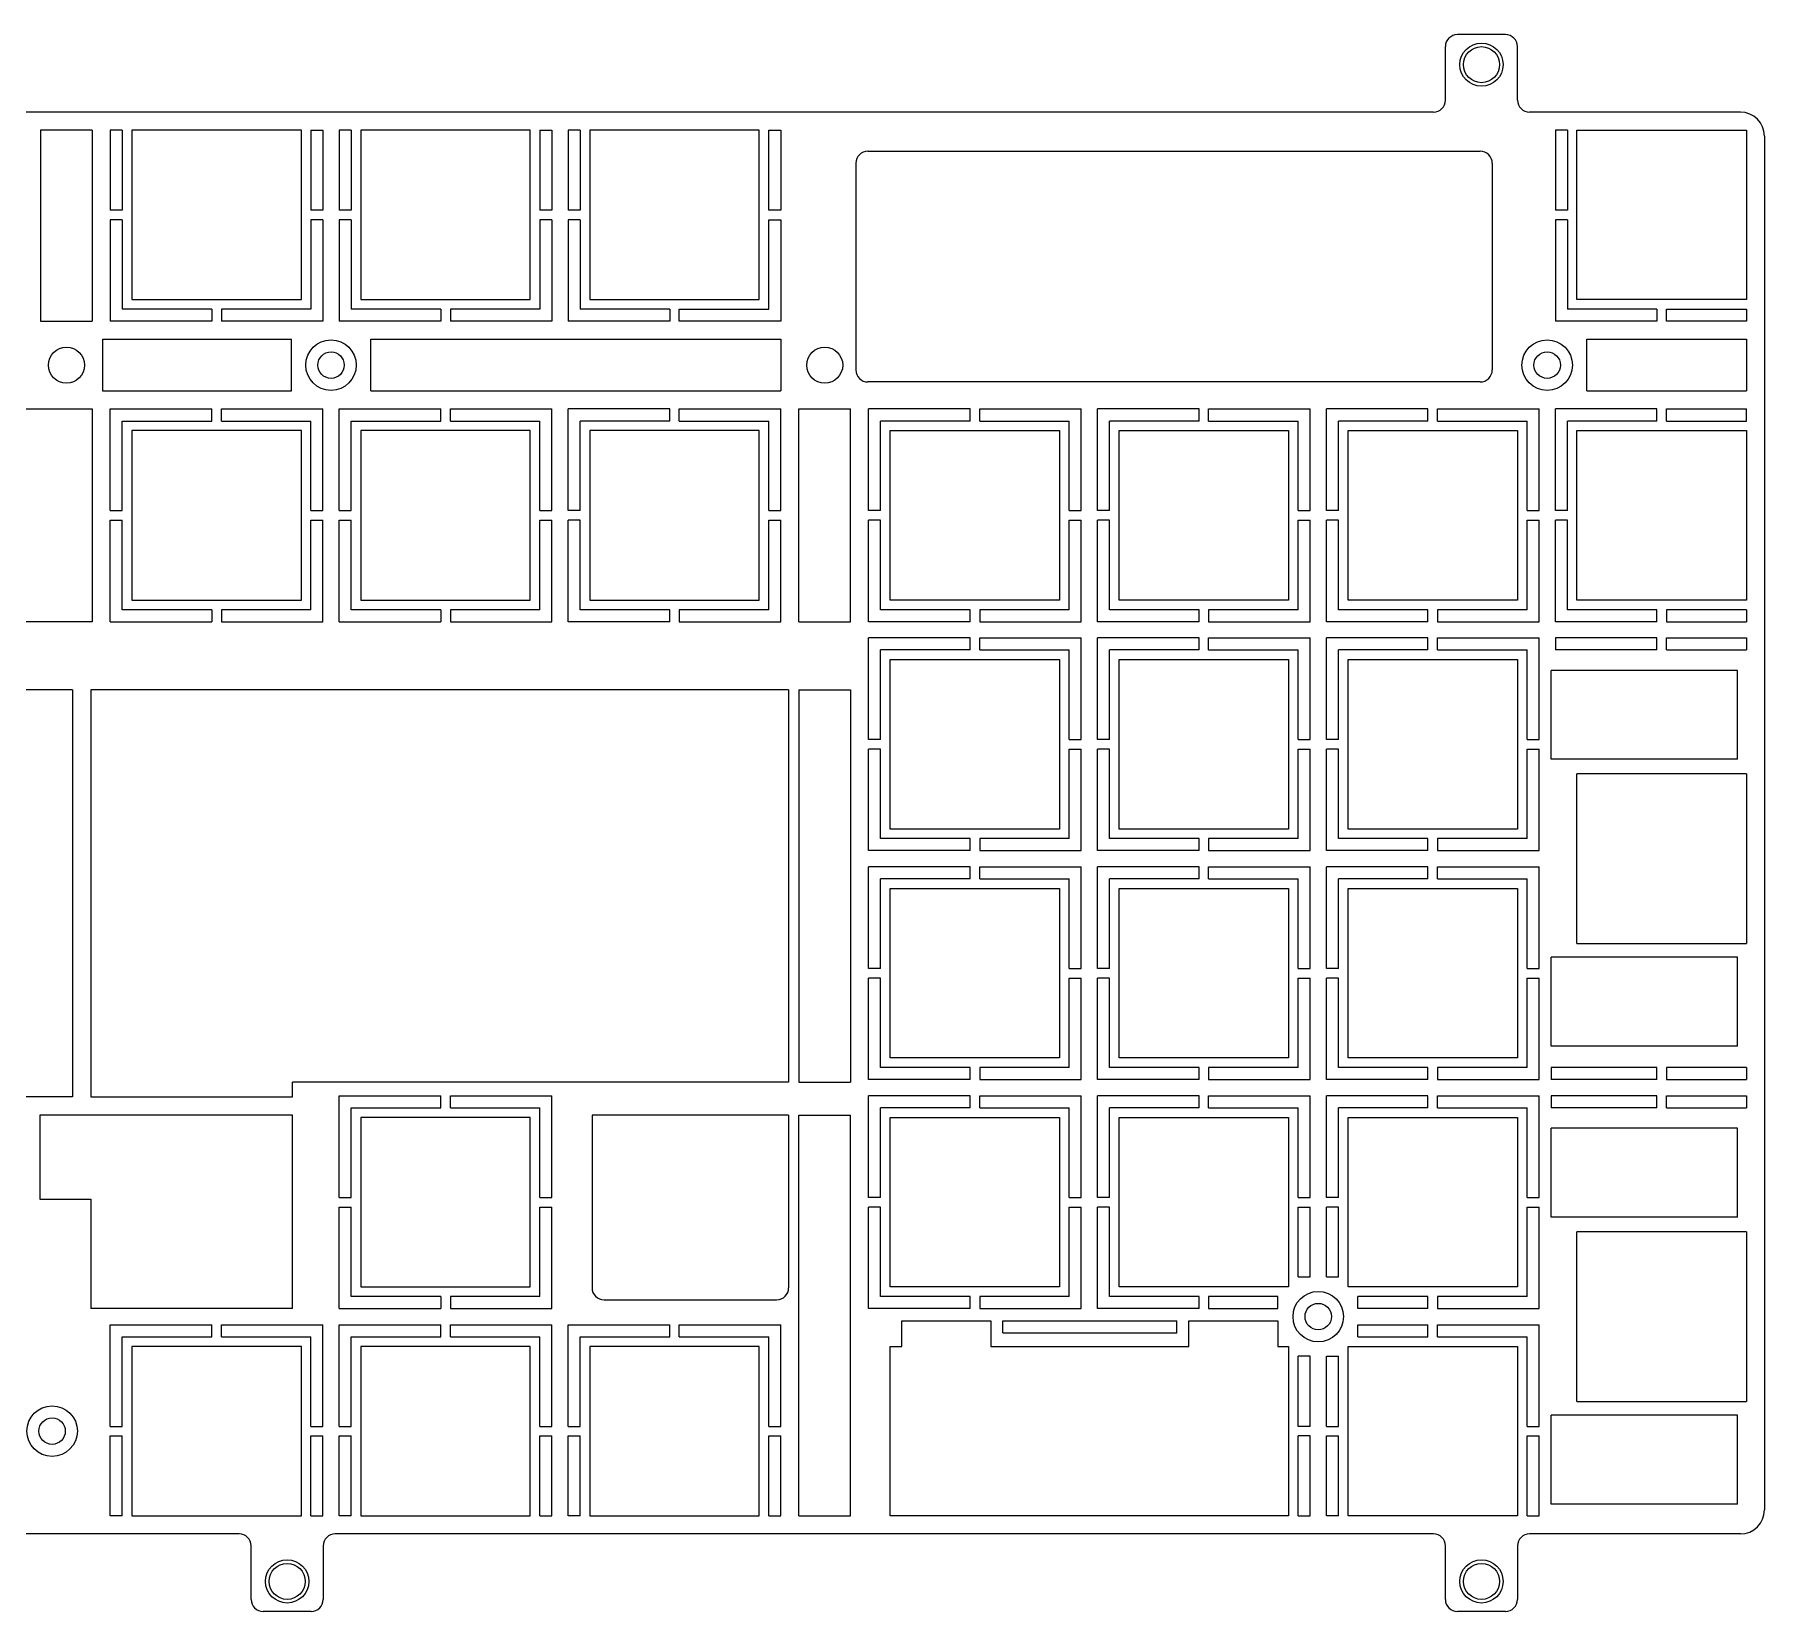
# Model space of a CAD drawing. Header units: millimetres. Extents: x -972 to 435, y -546 to 211.
# Drawn here: x 291 to 435, y 80.1 to 211.3 of the extents above; entities that cross this region are included whole.
import ezdxf

# ---------------------------------------------------------------- set-up
doc = ezdxf.new("R2010")
doc.units = ezdxf.units.MM
doc.header["$LTSCALE"] = 23.1
doc.layers.get('0').update_dxf_attribs({"linetype": 'CONTINUOUS'})

msp = doc.modelspace()

# ---------------------------------------------------------------- linework, layer by layer
at = {"color": 7, "linetype": 'Continuous'}
for p, q in [((408.44, 205.88), (408.44, 210.33)), ((413.44, 211.33), (409.44, 211.33)), ((414.44, 205.88), (414.44, 210.33)), ((407.44, 204.88), (288.44, 204.88)), ((432.99, 204.88), (415.44, 204.88)), ((295.84, 203.38), (291.54, 203.38)), ((291.54, 203.38), (291.54, 187.48)), ((295.84, 203.38), (295.84, 187.48)), ((298.34, 203.38), (297.34, 203.38)), ((297.34, 203.38), (297.34, 196.73)), ((298.34, 203.38), (298.34, 196.73)), ((313.24, 203.38), (299.14, 203.38)), ((299.14, 203.38), (299.14, 189.28)), ((313.24, 189.28), (313.24, 203.38)), ((314.04, 203.38), (315.04, 203.38)), ((314.04, 203.38), (314.04, 196.73)), ((315.04, 203.38), (315.04, 196.73)), ((317.39, 203.38), (316.39, 203.38)), ((316.39, 203.38), (316.39, 196.73)), ((317.39, 203.38), (317.39, 196.73)), ((332.29, 203.38), (318.19, 203.38)), ((318.19, 203.38), (318.19, 189.28)), ((332.29, 189.28), (332.29, 203.38)), ((333.09, 203.38), (334.09, 203.38)), ((333.09, 203.38), (333.09, 196.73)), ((334.09, 203.38), (334.09, 196.73)), ((336.44, 203.38), (335.44, 203.38)), ((335.44, 203.38), (335.44, 196.73)), ((336.44, 203.38), (336.44, 196.73)), ((351.34, 203.38), (337.24, 203.38)), ((337.24, 203.38), (337.24, 189.28)), ((351.34, 189.28), (351.34, 203.38)), ((352.14, 203.38), (353.14, 203.38)), ((352.14, 196.73), (352.14, 203.38)), ((353.14, 203.38), (353.14, 196.73)), ((418.59, 203.38), (417.59, 203.38)), ((417.59, 203.38), (417.59, 196.73)), ((418.59, 203.38), (418.59, 196.73)), ((419.39, 203.38), (433.49, 203.38)), ((419.39, 189.28), (419.39, 203.38)), ((433.49, 203.38), (433.49, 189.28)), ((360.39, 201.63), (411.34, 201.63)), ((434.99, 202.88), (434.99, 88.58)), ((359.39, 200.63), (359.39, 183.43)), ((412.34, 200.63), (412.34, 183.43)), ((298.34, 196.73), (297.34, 196.73)), ((298.34, 195.93), (297.34, 195.93)), ((297.34, 195.93), (297.34, 187.48)), ((298.34, 195.93), (298.34, 188.48)), ((315.04, 196.73), (314.04, 196.73)), ((315.04, 195.93), (314.04, 195.93)), ((314.04, 195.93), (314.04, 188.48)), ((315.04, 195.93), (315.04, 187.48)), ((317.39, 196.73), (316.39, 196.73)), ((317.39, 195.93), (316.39, 195.93)), ((316.39, 195.93), (316.39, 187.48)), ((317.39, 195.93), (317.39, 188.48)), ((334.09, 196.73), (333.09, 196.73)), ((334.09, 195.93), (333.09, 195.93)), ((333.09, 195.93), (333.09, 188.48)), ((334.09, 195.93), (334.09, 187.48)), ((336.44, 196.73), (335.44, 196.73)), ((336.44, 195.93), (335.44, 195.93)), ((335.44, 195.93), (335.44, 187.48)), ((336.44, 195.93), (336.44, 188.48)), ((353.14, 196.73), (352.14, 196.73)), ((352.14, 195.93), (353.14, 195.93)), ((352.14, 188.48), (352.14, 195.93)), ((353.14, 195.93), (353.14, 187.48)), ((418.59, 196.73), (417.59, 196.73)), ((418.59, 195.93), (417.59, 195.93)), ((417.59, 195.93), (417.59, 187.48)), ((418.59, 195.93), (418.59, 188.48)), ((299.14, 189.28), (313.24, 189.28)), ((318.19, 189.28), (332.29, 189.28)), ((337.24, 189.28), (351.34, 189.28)), ((433.49, 189.28), (419.39, 189.28)), ((291.54, 187.48), (295.84, 187.48)), ((305.79, 187.48), (297.34, 187.48)), ((305.79, 188.48), (298.34, 188.48)), ((305.79, 188.48), (305.79, 187.48)), ((314.04, 188.48), (306.59, 188.48)), ((306.59, 188.48), (306.59, 187.48)), ((315.04, 187.48), (306.59, 187.48)), ((324.84, 187.48), (316.39, 187.48)), ((324.84, 188.48), (317.39, 188.48)), ((324.84, 188.48), (324.84, 187.48)), ((333.09, 188.48), (325.64, 188.48)), ((325.64, 188.48), (325.64, 187.48)), ((334.09, 187.48), (325.64, 187.48)), ((343.89, 187.48), (335.44, 187.48)), ((343.89, 188.48), (336.44, 188.48)), ((343.89, 188.48), (343.89, 187.48)), ((344.69, 188.48), (352.14, 188.48)), ((344.69, 187.48), (344.69, 188.48)), ((353.14, 187.48), (344.69, 187.48)), ((426.04, 187.48), (417.59, 187.48)), ((426.04, 188.48), (418.59, 188.48)), ((426.04, 188.48), (426.04, 187.48)), ((426.84, 188.48), (433.49, 188.48)), ((426.84, 187.48), (426.84, 188.48)), ((433.49, 187.48), (426.84, 187.48)), ((433.49, 188.48), (433.49, 187.48)), ((296.69, 185.98), (312.41, 185.98)), ((296.69, 185.98), (296.69, 181.68)), ((312.41, 181.68), (312.41, 185.98)), ((319.01, 185.98), (353.14, 185.98)), ((319.01, 181.68), (319.01, 185.98)), ((353.14, 185.98), (353.14, 181.68)), ((420.21, 185.98), (433.49, 185.98)), ((420.21, 181.68), (420.21, 185.98)), ((433.49, 185.98), (433.49, 181.68)), ((296.69, 181.68), (312.41, 181.68)), ((319.01, 181.68), (353.14, 181.68)), ((411.34, 182.43), (360.39, 182.43)), ((420.21, 181.68), (433.49, 181.68)), ((288.76, 180.18), (295.84, 180.18)), ((295.84, 180.18), (295.84, 162.48)), ((297.34, 180.18), (305.79, 180.18)), ((297.34, 171.73), (297.34, 180.18)), ((305.79, 179.18), (305.79, 180.18)), ((306.59, 180.18), (315.04, 180.18)), ((306.59, 179.18), (306.59, 180.18)), ((315.04, 171.73), (315.04, 180.18)), ((316.39, 180.18), (324.84, 180.18)), ((316.39, 171.73), (316.39, 180.18)), ((324.84, 179.18), (324.84, 180.18)), ((325.64, 180.18), (334.09, 180.18)), ((325.64, 179.18), (325.64, 180.18)), ((334.09, 171.73), (334.09, 180.18)), ((343.89, 180.18), (335.44, 180.18)), ((335.44, 171.73), (335.44, 180.18)), ((343.89, 179.18), (343.89, 180.18)), ((344.69, 180.18), (353.14, 180.18)), ((344.69, 179.18), (344.69, 180.18)), ((353.14, 171.73), (353.14, 180.18)), ((354.63, 180.18), (358.93, 180.18)), ((354.63, 162.48), (354.63, 180.18)), ((358.93, 162.48), (358.93, 180.18)), ((368.89, 180.18), (360.44, 180.18)), ((360.44, 171.73), (360.44, 180.18)), ((368.89, 179.18), (368.89, 180.18)), ((369.69, 180.18), (378.14, 180.18)), ((369.69, 179.18), (369.69, 180.18)), ((378.14, 171.73), (378.14, 180.18)), ((387.94, 180.18), (379.49, 180.18)), ((379.49, 171.73), (379.49, 180.18)), ((387.94, 179.18), (387.94, 180.18)), ((388.74, 180.18), (397.19, 180.18)), ((388.74, 179.18), (388.74, 180.18)), ((397.19, 171.73), (397.19, 180.18)), ((406.99, 180.18), (398.54, 180.18)), ((398.54, 171.73), (398.54, 180.18)), ((406.99, 179.18), (406.99, 180.18)), ((407.79, 180.18), (416.24, 180.18)), ((407.79, 179.18), (407.79, 180.18)), ((416.24, 171.73), (416.24, 180.18)), ((426.04, 180.18), (417.59, 180.18)), ((417.59, 171.73), (417.59, 180.18)), ((426.04, 179.18), (426.04, 180.18)), ((426.84, 180.18), (433.49, 180.18)), ((426.84, 179.18), (426.84, 180.18)), ((433.49, 179.18), (433.49, 180.18)), ((298.34, 179.18), (305.79, 179.18)), ((298.34, 171.73), (298.34, 179.18)), ((306.59, 179.18), (314.04, 179.18)), ((314.04, 171.73), (314.04, 179.18)), ((317.39, 179.18), (324.84, 179.18)), ((317.39, 171.73), (317.39, 179.18)), ((325.64, 179.18), (333.09, 179.18)), ((333.09, 171.73), (333.09, 179.18)), ((343.89, 179.18), (336.44, 179.18)), ((336.44, 171.73), (336.44, 179.18)), ((344.69, 179.18), (352.14, 179.18)), ((352.14, 171.73), (352.14, 179.18)), ((368.89, 179.18), (361.44, 179.18)), ((361.44, 171.73), (361.44, 179.18)), ((369.69, 179.18), (377.14, 179.18)), ((377.14, 171.73), (377.14, 179.18)), ((387.94, 179.18), (380.49, 179.18)), ((380.49, 171.73), (380.49, 179.18)), ((388.74, 179.18), (396.19, 179.18)), ((396.19, 171.73), (396.19, 179.18)), ((406.99, 179.18), (399.54, 179.18)), ((399.54, 171.73), (399.54, 179.18)), ((407.79, 179.18), (415.24, 179.18)), ((415.24, 171.73), (415.24, 179.18)), ((426.04, 179.18), (418.59, 179.18)), ((418.59, 171.73), (418.59, 179.18)), ((426.84, 179.18), (433.49, 179.18)), ((313.24, 178.38), (299.14, 178.38)), ((299.14, 178.38), (299.14, 164.28)), ((313.24, 164.28), (313.24, 178.38)), ((332.29, 178.38), (318.19, 178.38)), ((318.19, 178.38), (318.19, 164.28)), ((332.29, 164.28), (332.29, 178.38)), ((351.34, 178.38), (337.24, 178.38)), ((337.24, 178.38), (337.24, 164.28)), ((351.34, 164.28), (351.34, 178.38)), ((362.24, 178.38), (376.34, 178.38)), ((362.24, 164.28), (362.24, 178.38)), ((376.34, 178.38), (376.34, 164.28)), ((381.29, 178.38), (395.39, 178.38)), ((381.29, 164.28), (381.29, 178.38)), ((395.39, 178.38), (395.39, 164.28)), ((400.34, 178.38), (414.44, 178.38)), ((400.34, 164.28), (400.34, 178.38)), ((414.44, 178.38), (414.44, 164.28)), ((419.39, 178.38), (433.49, 178.38)), ((419.39, 164.28), (419.39, 178.38)), ((433.49, 178.38), (433.49, 164.28)), ((297.34, 171.73), (298.34, 171.73)), ((314.04, 171.73), (315.04, 171.73)), ((316.39, 171.73), (317.39, 171.73)), ((333.09, 171.73), (334.09, 171.73)), ((336.44, 171.73), (335.44, 171.73)), ((352.14, 171.73), (353.14, 171.73)), ((361.44, 171.73), (360.44, 171.73)), ((377.14, 171.73), (378.14, 171.73)), ((380.49, 171.73), (379.49, 171.73)), ((396.19, 171.73), (397.19, 171.73)), ((399.54, 171.73), (398.54, 171.73)), ((415.24, 171.73), (416.24, 171.73)), ((418.59, 171.73), (417.59, 171.73)), ((297.34, 170.93), (298.34, 170.93)), ((297.34, 162.48), (297.34, 170.93)), ((298.34, 163.48), (298.34, 170.93)), ((314.04, 170.93), (315.04, 170.93)), ((314.04, 163.48), (314.04, 170.93)), ((315.04, 162.48), (315.04, 170.93)), ((316.39, 170.93), (317.39, 170.93)), ((316.39, 162.48), (316.39, 170.93)), ((317.39, 163.48), (317.39, 170.93)), ((333.09, 170.93), (334.09, 170.93)), ((333.09, 163.48), (333.09, 170.93)), ((334.09, 162.48), (334.09, 170.93)), ((336.44, 170.93), (335.44, 170.93)), ((335.44, 162.48), (335.44, 170.93)), ((336.44, 163.48), (336.44, 170.93)), ((352.14, 170.93), (353.14, 170.93)), ((352.14, 163.48), (352.14, 170.93)), ((353.14, 162.48), (353.14, 170.93)), ((361.44, 170.93), (360.44, 170.93)), ((360.44, 162.48), (360.44, 170.93)), ((361.44, 163.48), (361.44, 170.93)), ((377.14, 170.93), (378.14, 170.93)), ((377.14, 163.48), (377.14, 170.93)), ((378.14, 162.48), (378.14, 170.93)), ((380.49, 170.93), (379.49, 170.93)), ((379.49, 162.48), (379.49, 170.93)), ((380.49, 163.48), (380.49, 170.93)), ((396.19, 170.93), (397.19, 170.93)), ((396.19, 163.48), (396.19, 170.93)), ((397.19, 162.48), (397.19, 170.93)), ((399.54, 170.93), (398.54, 170.93)), ((398.54, 162.48), (398.54, 170.93)), ((399.54, 163.48), (399.54, 170.93)), ((415.24, 170.93), (416.24, 170.93)), ((415.24, 163.48), (415.24, 170.93)), ((416.24, 162.48), (416.24, 170.93)), ((418.59, 170.93), (417.59, 170.93)), ((417.59, 162.48), (417.59, 170.93)), ((418.59, 163.48), (418.59, 170.93)), ((299.14, 164.28), (313.24, 164.28)), ((318.19, 164.28), (332.29, 164.28)), ((337.24, 164.28), (351.34, 164.28)), ((376.34, 164.28), (362.24, 164.28)), ((395.39, 164.28), (381.29, 164.28)), ((414.44, 164.28), (400.34, 164.28)), ((433.49, 164.28), (419.39, 164.28)), ((305.79, 163.48), (298.34, 163.48)), ((305.79, 163.48), (305.79, 162.48)), ((314.04, 163.48), (306.59, 163.48)), ((306.59, 163.48), (306.59, 162.48)), ((324.84, 163.48), (317.39, 163.48)), ((324.84, 163.48), (324.84, 162.48)), ((333.09, 163.48), (325.64, 163.48)), ((325.64, 163.48), (325.64, 162.48)), ((343.89, 163.48), (336.44, 163.48)), ((343.89, 162.48), (343.89, 163.48)), ((352.14, 163.48), (344.69, 163.48)), ((344.69, 163.48), (344.69, 162.48)), ((368.89, 163.48), (361.44, 163.48)), ((368.89, 162.48), (368.89, 163.48)), ((377.14, 163.48), (369.69, 163.48)), ((369.69, 163.48), (369.69, 162.48)), ((387.94, 163.48), (380.49, 163.48)), ((387.94, 162.48), (387.94, 163.48)), ((396.19, 163.48), (388.74, 163.48)), ((388.74, 163.48), (388.74, 162.48)), ((406.99, 163.48), (399.54, 163.48)), ((406.99, 162.48), (406.99, 163.48)), ((415.24, 163.48), (407.79, 163.48)), ((407.79, 163.48), (407.79, 162.48)), ((426.04, 163.48), (418.59, 163.48)), ((426.04, 162.48), (426.04, 163.48)), ((433.49, 163.48), (426.84, 163.48)), ((426.84, 163.48), (426.84, 162.48)), ((433.49, 163.48), (433.49, 162.48)), ((295.84, 162.48), (288.76, 162.48)), ((297.34, 162.48), (305.79, 162.48)), ((306.59, 162.48), (315.04, 162.48)), ((316.39, 162.48), (324.84, 162.48)), ((325.64, 162.48), (334.09, 162.48)), ((343.89, 162.48), (335.44, 162.48)), ((344.69, 162.48), (353.14, 162.48)), ((354.63, 162.48), (358.93, 162.48)), ((368.89, 162.48), (360.44, 162.48)), ((369.69, 162.48), (378.14, 162.48)), ((387.94, 162.48), (379.49, 162.48)), ((388.74, 162.48), (397.19, 162.48)), ((406.99, 162.48), (398.54, 162.48)), ((407.79, 162.48), (416.24, 162.48)), ((426.04, 162.48), (417.59, 162.48)), ((426.84, 162.48), (433.49, 162.48)), ((368.89, 161.13), (360.44, 161.13)), ((360.44, 152.68), (360.44, 161.13)), ((368.89, 160.13), (361.44, 160.13)), ((361.44, 152.68), (361.44, 160.13)), ((368.89, 160.13), (368.89, 161.13)), ((369.69, 161.13), (378.14, 161.13)), ((369.69, 160.13), (369.69, 161.13)), ((369.69, 160.13), (377.14, 160.13)), ((377.14, 152.68), (377.14, 160.13)), ((378.14, 152.68), (378.14, 161.13)), ((387.94, 161.13), (379.49, 161.13)), ((379.49, 152.68), (379.49, 161.13)), ((387.94, 160.13), (380.49, 160.13)), ((380.49, 152.68), (380.49, 160.13)), ((387.94, 160.13), (387.94, 161.13)), ((388.74, 161.13), (397.19, 161.13)), ((388.74, 160.13), (388.74, 161.13)), ((388.74, 160.13), (396.19, 160.13)), ((396.19, 152.68), (396.19, 160.13)), ((397.19, 152.68), (397.19, 161.13)), ((406.99, 161.13), (398.54, 161.13)), ((398.54, 152.68), (398.54, 161.13)), ((406.99, 160.13), (399.54, 160.13)), ((399.54, 152.68), (399.54, 160.13)), ((406.99, 160.13), (406.99, 161.13)), ((407.79, 161.13), (416.24, 161.13)), ((407.79, 160.13), (407.79, 161.13)), ((407.79, 160.13), (415.24, 160.13)), ((415.24, 152.68), (415.24, 160.13)), ((416.24, 152.68), (416.24, 161.13)), ((426.04, 161.13), (417.59, 161.13)), ((417.59, 161.13), (417.59, 160.13)), ((426.04, 160.13), (417.59, 160.13)), ((426.04, 160.13), (426.04, 161.13)), ((426.84, 161.13), (433.49, 161.13)), ((426.84, 160.13), (426.84, 161.13)), ((426.84, 160.13), (433.49, 160.13)), ((433.49, 161.13), (433.49, 160.13)), ((362.24, 159.33), (376.34, 159.33)), ((362.24, 145.23), (362.24, 159.33)), ((376.34, 159.33), (376.34, 145.23)), ((381.29, 159.33), (395.39, 159.33)), ((381.29, 145.23), (381.29, 159.33)), ((395.39, 159.33), (395.39, 145.23)), ((400.34, 159.33), (414.44, 159.33)), ((400.34, 145.23), (400.34, 159.33)), ((414.44, 159.33), (414.44, 145.23)), ((432.75, 158.43), (417.25, 158.43)), ((417.25, 151.03), (417.25, 158.43)), ((432.75, 151.03), (432.75, 158.43)), ((294.21, 156.81), (286.77, 156.81)), ((294.21, 156.81), (294.21, 122.94)), ((353.79, 156.81), (295.71, 156.81)), ((295.71, 156.81), (295.71, 122.94)), ((353.79, 156.81), (353.79, 124.18)), ((354.63, 156.81), (358.93, 156.81)), ((354.63, 156.81), (354.63, 124.18)), ((358.93, 156.81), (358.93, 124.18)), ((361.44, 152.68), (360.44, 152.68)), ((377.14, 152.68), (378.14, 152.68)), ((380.49, 152.68), (379.49, 152.68)), ((396.19, 152.68), (397.19, 152.68)), ((399.54, 152.68), (398.54, 152.68)), ((415.24, 152.68), (416.24, 152.68)), ((361.44, 151.88), (360.44, 151.88)), ((360.44, 143.43), (360.44, 151.88)), ((361.44, 144.43), (361.44, 151.88)), ((377.14, 151.88), (378.14, 151.88)), ((377.14, 144.43), (377.14, 151.88)), ((378.14, 143.43), (378.14, 151.88)), ((380.49, 151.88), (379.49, 151.88)), ((379.49, 143.43), (379.49, 151.88)), ((380.49, 144.43), (380.49, 151.88)), ((396.19, 151.88), (397.19, 151.88)), ((396.19, 144.43), (396.19, 151.88)), ((397.19, 143.43), (397.19, 151.88)), ((399.54, 151.88), (398.54, 151.88)), ((398.54, 143.43), (398.54, 151.88)), ((399.54, 144.43), (399.54, 151.88)), ((415.24, 151.88), (416.24, 151.88)), ((415.24, 144.43), (415.24, 151.88)), ((416.24, 143.43), (416.24, 151.88)), ((432.75, 151.03), (417.25, 151.03)), ((433.49, 149.81), (419.39, 149.81)), ((419.39, 135.71), (419.39, 149.81)), ((433.49, 149.81), (433.49, 135.71)), ((368.89, 144.43), (361.44, 144.43)), ((376.34, 145.23), (362.24, 145.23)), ((368.89, 143.43), (368.89, 144.43)), ((377.14, 144.43), (369.69, 144.43)), ((369.69, 144.43), (369.69, 143.43)), ((387.94, 144.43), (380.49, 144.43)), ((395.39, 145.23), (381.29, 145.23)), ((387.94, 143.43), (387.94, 144.43)), ((396.19, 144.43), (388.74, 144.43)), ((388.74, 144.43), (388.74, 143.43)), ((406.99, 144.43), (399.54, 144.43)), ((414.44, 145.23), (400.34, 145.23)), ((406.99, 143.43), (406.99, 144.43)), ((415.24, 144.43), (407.79, 144.43)), ((407.79, 144.43), (407.79, 143.43)), ((368.89, 143.43), (360.44, 143.43)), ((369.69, 143.43), (378.14, 143.43)), ((387.94, 143.43), (379.49, 143.43)), ((388.74, 143.43), (397.19, 143.43)), ((406.99, 143.43), (398.54, 143.43)), ((407.79, 143.43), (416.24, 143.43)), ((368.89, 142.08), (360.44, 142.08)), ((360.44, 133.63), (360.44, 142.08)), ((368.89, 141.08), (361.44, 141.08)), ((361.44, 133.63), (361.44, 141.08)), ((368.89, 141.08), (368.89, 142.08)), ((369.69, 142.08), (378.14, 142.08)), ((369.69, 141.08), (369.69, 142.08)), ((369.69, 141.08), (377.14, 141.08)), ((377.14, 133.63), (377.14, 141.08)), ((378.14, 133.63), (378.14, 142.08)), ((387.94, 142.08), (379.49, 142.08)), ((379.49, 133.63), (379.49, 142.08)), ((387.94, 141.08), (380.49, 141.08)), ((380.49, 133.63), (380.49, 141.08)), ((387.94, 141.08), (387.94, 142.08)), ((388.74, 142.08), (397.19, 142.08)), ((388.74, 141.08), (388.74, 142.08)), ((388.74, 141.08), (396.19, 141.08)), ((396.19, 133.63), (396.19, 141.08)), ((397.19, 133.63), (397.19, 142.08)), ((406.99, 142.08), (398.54, 142.08)), ((398.54, 133.63), (398.54, 142.08)), ((406.99, 141.08), (399.54, 141.08)), ((399.54, 133.63), (399.54, 141.08)), ((406.99, 141.08), (406.99, 142.08)), ((407.79, 142.08), (416.24, 142.08)), ((407.79, 141.08), (407.79, 142.08)), ((407.79, 141.08), (415.24, 141.08)), ((415.24, 133.63), (415.24, 141.08)), ((416.24, 133.63), (416.24, 142.08)), ((362.24, 140.28), (376.34, 140.28)), ((362.24, 126.18), (362.24, 140.28)), ((376.34, 140.28), (376.34, 126.18)), ((381.29, 140.28), (395.39, 140.28)), ((381.29, 126.18), (381.29, 140.28)), ((395.39, 140.28), (395.39, 126.18)), ((400.34, 140.28), (414.44, 140.28)), ((400.34, 126.18), (400.34, 140.28)), ((414.44, 140.28), (414.44, 126.18)), ((419.39, 135.71), (433.49, 135.71)), ((432.75, 134.56), (417.25, 134.56)), ((417.25, 127.16), (417.25, 134.56)), ((432.75, 127.16), (432.75, 134.56)), ((361.44, 133.63), (360.44, 133.63)), ((361.44, 132.83), (360.44, 132.83)), ((360.44, 124.38), (360.44, 132.83)), ((361.44, 125.38), (361.44, 132.83)), ((377.14, 133.63), (378.14, 133.63)), ((377.14, 132.83), (378.14, 132.83)), ((377.14, 125.38), (377.14, 132.83)), ((378.14, 124.38), (378.14, 132.83)), ((380.49, 133.63), (379.49, 133.63)), ((380.49, 132.83), (379.49, 132.83)), ((379.49, 124.38), (379.49, 132.83)), ((380.49, 125.38), (380.49, 132.83)), ((396.19, 133.63), (397.19, 133.63)), ((396.19, 132.83), (397.19, 132.83)), ((396.19, 125.38), (396.19, 132.83)), ((397.19, 124.38), (397.19, 132.83)), ((399.54, 133.63), (398.54, 133.63)), ((399.54, 132.83), (398.54, 132.83)), ((398.54, 124.38), (398.54, 132.83)), ((399.54, 125.38), (399.54, 132.83)), ((415.24, 133.63), (416.24, 133.63)), ((415.24, 132.83), (416.24, 132.83)), ((415.24, 125.38), (415.24, 132.83)), ((416.24, 124.38), (416.24, 132.83)), ((432.75, 127.16), (417.25, 127.16)), ((368.89, 125.38), (361.44, 125.38)), ((376.34, 126.18), (362.24, 126.18)), ((368.89, 124.38), (368.89, 125.38)), ((377.14, 125.38), (369.69, 125.38)), ((369.69, 125.38), (369.69, 124.38)), ((387.94, 125.38), (380.49, 125.38)), ((395.39, 126.18), (381.29, 126.18)), ((387.94, 124.38), (387.94, 125.38)), ((396.19, 125.38), (388.74, 125.38)), ((388.74, 125.38), (388.74, 124.38)), ((406.99, 125.38), (399.54, 125.38)), ((414.44, 126.18), (400.34, 126.18)), ((406.99, 124.38), (406.99, 125.38)), ((415.24, 125.38), (407.79, 125.38)), ((407.79, 125.38), (407.79, 124.38)), ((426.04, 125.38), (417.25, 125.38)), ((417.25, 125.38), (417.25, 124.38)), ((426.04, 124.38), (426.04, 125.38)), ((433.49, 125.38), (426.84, 125.38)), ((426.84, 125.38), (426.84, 124.38)), ((433.49, 125.38), (433.49, 124.38)), ((353.79, 124.18), (312.49, 124.18)), ((312.49, 122.94), (312.49, 124.18)), ((354.63, 124.18), (358.93, 124.18)), ((368.89, 124.38), (360.44, 124.38)), ((369.69, 124.38), (378.14, 124.38)), ((387.94, 124.38), (379.49, 124.38)), ((388.74, 124.38), (397.19, 124.38)), ((406.99, 124.38), (398.54, 124.38)), ((407.79, 124.38), (416.24, 124.38)), ((426.04, 124.38), (417.25, 124.38)), ((426.84, 124.38), (433.49, 124.38)), ((294.21, 122.94), (286.77, 122.94)), ((295.71, 122.94), (312.49, 122.94)), ((316.39, 123.03), (324.84, 123.03)), ((316.39, 114.58), (316.39, 123.03)), ((324.84, 122.03), (324.84, 123.03)), ((325.64, 123.03), (334.09, 123.03)), ((325.64, 122.03), (325.64, 123.03)), ((334.09, 114.58), (334.09, 123.03)), ((368.89, 123.03), (360.44, 123.03)), ((360.44, 114.58), (360.44, 123.03)), ((368.89, 122.03), (368.89, 123.03)), ((369.69, 123.03), (378.14, 123.03)), ((369.69, 122.03), (369.69, 123.03)), ((378.14, 114.58), (378.14, 123.03)), ((387.94, 123.03), (379.49, 123.03)), ((379.49, 114.58), (379.49, 123.03)), ((387.94, 122.03), (387.94, 123.03)), ((388.74, 123.03), (397.19, 123.03)), ((388.74, 122.03), (388.74, 123.03)), ((397.19, 114.58), (397.19, 123.03)), ((406.99, 123.03), (398.54, 123.03)), ((398.54, 114.58), (398.54, 123.03)), ((406.99, 122.03), (406.99, 123.03)), ((407.79, 123.03), (416.24, 123.03)), ((407.79, 122.03), (407.79, 123.03)), ((416.24, 114.58), (416.24, 123.03)), ((426.04, 123.03), (417.25, 123.03)), ((417.25, 123.03), (417.25, 122.03)), ((426.04, 122.03), (426.04, 123.03)), ((426.84, 123.03), (433.49, 123.03)), ((426.84, 122.03), (426.84, 123.03)), ((433.49, 123.03), (433.49, 122.03)), ((312.49, 121.43), (291.49, 121.43)), ((291.49, 121.43), (291.49, 114.43)), ((312.49, 105.33), (312.49, 121.43)), ((317.39, 122.03), (324.84, 122.03)), ((317.39, 114.58), (317.39, 122.03)), ((332.29, 121.23), (318.19, 121.23)), ((318.19, 121.23), (318.19, 107.13)), ((325.64, 122.03), (333.09, 122.03)), ((332.29, 107.13), (332.29, 121.23)), ((333.09, 114.58), (333.09, 122.03)), ((353.79, 121.43), (337.43, 121.43)), ((337.43, 121.43), (337.43, 107.06)), ((353.79, 121.43), (353.79, 107.06)), ((354.63, 121.43), (358.93, 121.43)), ((354.63, 88.08), (354.63, 121.43)), ((358.93, 88.08), (358.93, 121.43)), ((368.89, 122.03), (361.44, 122.03)), ((361.44, 114.58), (361.44, 122.03)), ((362.24, 121.23), (376.34, 121.23)), ((362.24, 107.13), (362.24, 121.23)), ((369.69, 122.03), (377.14, 122.03)), ((376.34, 121.23), (376.34, 107.13)), ((377.14, 114.58), (377.14, 122.03)), ((387.94, 122.03), (380.49, 122.03)), ((380.49, 114.58), (380.49, 122.03)), ((381.29, 121.23), (395.39, 121.23)), ((381.29, 107.13), (381.29, 121.23)), ((388.74, 122.03), (396.19, 122.03)), ((395.39, 121.23), (395.39, 107.13)), ((396.19, 114.58), (396.19, 122.03)), ((406.99, 122.03), (399.54, 122.03)), ((399.54, 114.58), (399.54, 122.03)), ((400.34, 121.23), (414.44, 121.23)), ((400.34, 107.13), (400.34, 121.23)), ((407.79, 122.03), (415.24, 122.03)), ((414.44, 121.23), (414.44, 107.13)), ((415.24, 114.58), (415.24, 122.03)), ((426.04, 122.03), (417.25, 122.03)), ((426.84, 122.03), (433.49, 122.03)), ((432.75, 120.33), (417.25, 120.33)), ((417.25, 112.93), (417.25, 120.33)), ((432.75, 112.93), (432.75, 120.33)), ((291.49, 114.43), (295.71, 114.43)), ((295.71, 114.43), (295.71, 105.33)), ((316.39, 114.58), (317.39, 114.58)), ((316.39, 113.78), (317.39, 113.78)), ((316.39, 105.33), (316.39, 113.78)), ((317.39, 106.33), (317.39, 113.78)), ((333.09, 114.58), (334.09, 114.58)), ((333.09, 113.78), (334.09, 113.78)), ((333.09, 106.33), (333.09, 113.78)), ((334.09, 105.33), (334.09, 113.78)), ((361.44, 114.58), (360.44, 114.58)), ((361.44, 113.78), (360.44, 113.78)), ((360.44, 105.33), (360.44, 113.78)), ((361.44, 106.33), (361.44, 113.78)), ((377.14, 114.58), (378.14, 114.58)), ((377.14, 113.78), (378.14, 113.78)), ((377.14, 106.33), (377.14, 113.78)), ((378.14, 105.33), (378.14, 113.78)), ((380.49, 114.58), (379.49, 114.58)), ((380.49, 113.78), (379.49, 113.78)), ((379.49, 105.33), (379.49, 113.78)), ((380.49, 106.33), (380.49, 113.78)), ((396.19, 114.58), (397.19, 114.58)), ((396.19, 113.78), (397.19, 113.78)), ((396.19, 107.96), (396.19, 113.78)), ((397.19, 107.96), (397.19, 113.78)), ((399.54, 114.58), (398.54, 114.58)), ((399.54, 113.78), (398.54, 113.78)), ((398.54, 107.96), (398.54, 113.78)), ((399.54, 107.96), (399.54, 113.78)), ((415.24, 114.58), (416.24, 114.58)), ((415.24, 113.78), (416.24, 113.78)), ((415.24, 106.33), (415.24, 113.78)), ((416.24, 105.33), (416.24, 113.78)), ((432.75, 112.93), (417.25, 112.93)), ((433.49, 111.71), (419.39, 111.71)), ((419.39, 97.61), (419.39, 111.71)), ((433.49, 111.71), (433.49, 97.61)), ((318.19, 107.13), (332.29, 107.13)), ((376.34, 107.13), (362.24, 107.13)), ((395.39, 107.13), (381.29, 107.13)), ((396.19, 107.96), (397.19, 107.96)), ((398.54, 107.96), (399.54, 107.96)), ((414.44, 107.13), (400.34, 107.13)), ((312.49, 105.33), (295.71, 105.33)), ((316.39, 105.33), (324.84, 105.33)), ((324.84, 106.33), (317.39, 106.33)), ((324.84, 106.33), (324.84, 105.33)), ((333.09, 106.33), (325.64, 106.33)), ((325.64, 106.33), (325.64, 105.33)), ((325.64, 105.33), (334.09, 105.33)), ((338.43, 106.06), (352.79, 106.06)), ((368.89, 105.33), (360.44, 105.33)), ((368.89, 106.33), (361.44, 106.33)), ((368.89, 105.33), (368.89, 106.33)), ((377.14, 106.33), (369.69, 106.33)), ((369.69, 106.33), (369.69, 105.33)), ((369.69, 105.33), (378.14, 105.33)), ((387.94, 105.33), (379.49, 105.33)), ((387.94, 106.33), (380.49, 106.33)), ((387.94, 105.33), (387.94, 106.33)), ((394.49, 106.33), (388.74, 106.33)), ((388.74, 106.33), (388.74, 105.33)), ((388.74, 105.33), (394.49, 105.33)), ((394.49, 105.33), (394.49, 106.33)), ((406.99, 106.33), (401.16, 106.33)), ((401.16, 105.33), (401.16, 106.33)), ((406.99, 105.33), (401.16, 105.33)), ((406.99, 105.33), (406.99, 106.33)), ((415.24, 106.33), (407.79, 106.33)), ((407.79, 106.33), (407.79, 105.33)), ((407.79, 105.33), (416.24, 105.33)), ((297.34, 103.98), (305.79, 103.98)), ((297.34, 95.53), (297.34, 103.98)), ((305.79, 102.98), (305.79, 103.98)), ((306.59, 103.98), (315.04, 103.98)), ((306.59, 102.98), (306.59, 103.98)), ((315.04, 95.53), (315.04, 103.98)), ((316.39, 103.98), (324.84, 103.98)), ((316.39, 95.53), (316.39, 103.98)), ((324.84, 102.98), (324.84, 103.98)), ((325.64, 103.98), (334.09, 103.98)), ((325.64, 102.98), (325.64, 103.98)), ((334.09, 95.53), (334.09, 103.98)), ((335.44, 103.98), (343.89, 103.98)), ((335.44, 95.53), (335.44, 103.98)), ((343.89, 102.98), (343.89, 103.98)), ((344.69, 103.98), (353.14, 103.98)), ((344.69, 102.98), (344.69, 103.98)), ((353.14, 95.53), (353.14, 103.98)), ((363.21, 104.32), (370.61, 104.32)), ((363.21, 102.18), (363.21, 104.32)), ((370.61, 104.32), (370.61, 102.18)), ((371.61, 104.32), (386.09, 104.32)), ((371.61, 103.32), (371.61, 104.32)), ((386.09, 103.32), (386.09, 104.32)), ((387.09, 104.32), (394.49, 104.32)), ((387.09, 102.18), (387.09, 104.32)), ((394.49, 104.32), (394.49, 102.18)), ((401.16, 103.98), (406.99, 103.98)), ((401.16, 102.98), (401.16, 103.98)), ((406.99, 102.98), (406.99, 103.98)), ((407.79, 103.98), (416.24, 103.98)), ((407.79, 102.98), (407.79, 103.98)), ((416.24, 95.53), (416.24, 103.98)), ((298.34, 102.98), (305.79, 102.98)), ((298.34, 95.53), (298.34, 102.98)), ((306.59, 102.98), (314.04, 102.98)), ((314.04, 95.53), (314.04, 102.98)), ((317.39, 102.98), (324.84, 102.98)), ((317.39, 95.53), (317.39, 102.98)), ((325.64, 102.98), (333.09, 102.98)), ((333.09, 95.53), (333.09, 102.98)), ((336.44, 102.98), (343.89, 102.98)), ((336.44, 95.53), (336.44, 102.98)), ((344.69, 102.98), (352.14, 102.98)), ((352.14, 95.53), (352.14, 102.98)), ((371.61, 103.32), (386.09, 103.32)), ((401.16, 102.98), (406.99, 102.98)), ((407.79, 102.98), (415.24, 102.98)), ((415.24, 95.53), (415.24, 102.98)), ((313.24, 102.18), (299.14, 102.18)), ((299.14, 102.18), (299.14, 88.08)), ((313.24, 88.08), (313.24, 102.18)), ((332.29, 102.18), (318.19, 102.18)), ((318.19, 102.18), (318.19, 88.08)), ((332.29, 88.08), (332.29, 102.18)), ((351.34, 102.18), (337.24, 102.18)), ((337.24, 102.18), (337.24, 88.08)), ((351.34, 88.08), (351.34, 102.18)), ((362.24, 102.18), (363.21, 102.18)), ((362.24, 88.08), (362.24, 102.18)), ((370.61, 102.18), (387.09, 102.18)), ((394.49, 102.18), (395.39, 102.18)), ((395.39, 102.18), (395.39, 88.08)), ((397.19, 101.36), (396.19, 101.36)), ((396.19, 95.53), (396.19, 101.36)), ((397.19, 95.53), (397.19, 101.36)), ((398.54, 101.36), (399.54, 101.36)), ((398.54, 95.53), (398.54, 101.36)), ((399.54, 95.53), (399.54, 101.36)), ((400.34, 102.18), (414.44, 102.18)), ((400.34, 88.08), (400.34, 102.18)), ((414.44, 102.18), (414.44, 88.08)), ((432.75, 96.46), (417.25, 96.46)), ((417.25, 89.06), (417.25, 96.46)), ((419.39, 97.61), (433.49, 97.61)), ((432.75, 89.06), (432.75, 96.46)), ((297.34, 95.53), (298.34, 95.53)), ((314.04, 95.53), (315.04, 95.53)), ((316.39, 95.53), (317.39, 95.53)), ((333.09, 95.53), (334.09, 95.53)), ((335.44, 95.53), (336.44, 95.53)), ((352.14, 95.53), (353.14, 95.53)), ((397.19, 95.53), (396.19, 95.53)), ((398.54, 95.53), (399.54, 95.53)), ((415.24, 95.53), (416.24, 95.53)), ((297.34, 94.73), (298.34, 94.73)), ((297.34, 88.08), (297.34, 94.73)), ((298.34, 88.08), (298.34, 94.73)), ((314.04, 94.73), (315.04, 94.73)), ((314.04, 88.08), (314.04, 94.73)), ((315.04, 88.08), (315.04, 94.73)), ((316.39, 94.73), (317.39, 94.73)), ((316.39, 88.08), (316.39, 94.73)), ((317.39, 88.08), (317.39, 94.73)), ((333.09, 94.73), (334.09, 94.73)), ((333.09, 88.08), (333.09, 94.73)), ((334.09, 88.08), (334.09, 94.73)), ((335.44, 94.73), (336.44, 94.73)), ((335.44, 88.08), (335.44, 94.73)), ((336.44, 88.08), (336.44, 94.73)), ((352.14, 94.73), (353.14, 94.73)), ((352.14, 88.08), (352.14, 94.73)), ((353.14, 88.08), (353.14, 94.73)), ((397.19, 94.73), (396.19, 94.73)), ((396.19, 88.08), (396.19, 94.73)), ((397.19, 88.08), (397.19, 94.73)), ((398.54, 94.73), (399.54, 94.73)), ((398.54, 88.08), (398.54, 94.73)), ((399.54, 88.08), (399.54, 94.73)), ((415.24, 94.73), (416.24, 94.73)), ((415.24, 88.08), (415.24, 94.73)), ((416.24, 88.08), (416.24, 94.73)), ((298.34, 88.08), (297.34, 88.08)), ((299.14, 88.08), (313.24, 88.08)), ((314.04, 88.08), (315.04, 88.08)), ((317.39, 88.08), (316.39, 88.08)), ((318.19, 88.08), (332.29, 88.08)), ((333.09, 88.08), (334.09, 88.08)), ((336.44, 88.08), (335.44, 88.08)), ((337.24, 88.08), (351.34, 88.08)), ((352.14, 88.08), (353.14, 88.08)), ((354.63, 88.08), (358.93, 88.08)), ((395.39, 88.08), (362.24, 88.08)), ((396.19, 88.08), (397.19, 88.08)), ((399.54, 88.08), (398.54, 88.08)), ((414.44, 88.08), (400.34, 88.08)), ((415.24, 88.08), (416.24, 88.08)), ((432.75, 89.06), (417.25, 89.06)), ((308.06, 86.58), (215.24, 86.58)), ((407.44, 86.58), (316.06, 86.58)), ((432.99, 86.58), (415.44, 86.58)), ((309.06, 81.13), (309.06, 85.58)), ((315.06, 85.58), (315.06, 81.13)), ((408.44, 81.13), (408.44, 85.58)), ((414.44, 85.58), (414.44, 81.13)), ((314.06, 80.13), (310.06, 80.13)), ((413.44, 80.13), (409.44, 80.13))]:
    msp.add_line(p, q, dxfattribs=at)
for centre, radius in [((411.44, 208.83), 1.8), ((411.44, 208.83), 1.5), ((315.71, 183.83), 2.1), ((416.91, 183.83), 2.1), ((293.69, 183.83), 1.5), ((315.71, 183.83), 1.1), ((356.79, 183.83), 1.5), ((416.91, 183.83), 1.1), ((397.86, 104.66), 2.1), ((397.86, 104.66), 1.1), ((292.5, 95.13), 2.1), ((292.5, 95.13), 1.1), ((312.06, 82.63), 1.8), ((312.06, 82.63), 1.5), ((411.44, 82.63), 1.8), ((411.44, 82.63), 1.5)]:
    msp.add_circle(centre, radius, dxfattribs=at)
for centre, radius, start, end in [((409.44, 210.33), 1, 90, 180), ((413.44, 210.33), 1, 0, 90), ((407.44, 205.88), 1, 270, 360), ((415.44, 205.88), 1, 180, 270), ((432.99, 202.88), 2, 0, 90), ((360.39, 200.63), 1, 90, 180), ((411.34, 200.63), 1, 0, 90), ((360.39, 183.43), 1, 180, 270), ((411.34, 183.43), 1, 270, 360), ((338.43, 107.06), 1, 180, 270), ((352.79, 107.06), 1, 270, 360), ((432.99, 88.58), 2, 270, 360), ((308.06, 85.58), 1, 0, 90), ((316.06, 85.58), 1, 90, 180), ((407.44, 85.58), 1, 0, 90), ((415.44, 85.58), 1, 90, 180), ((310.06, 81.13), 1, 180, 270), ((314.06, 81.13), 1, 270, 360), ((409.44, 81.13), 1, 180, 270), ((413.44, 81.13), 1, 270, 360)]:
    msp.add_arc(centre, radius, start, end, dxfattribs=at)

doc.saveas('drawing.dxf')
